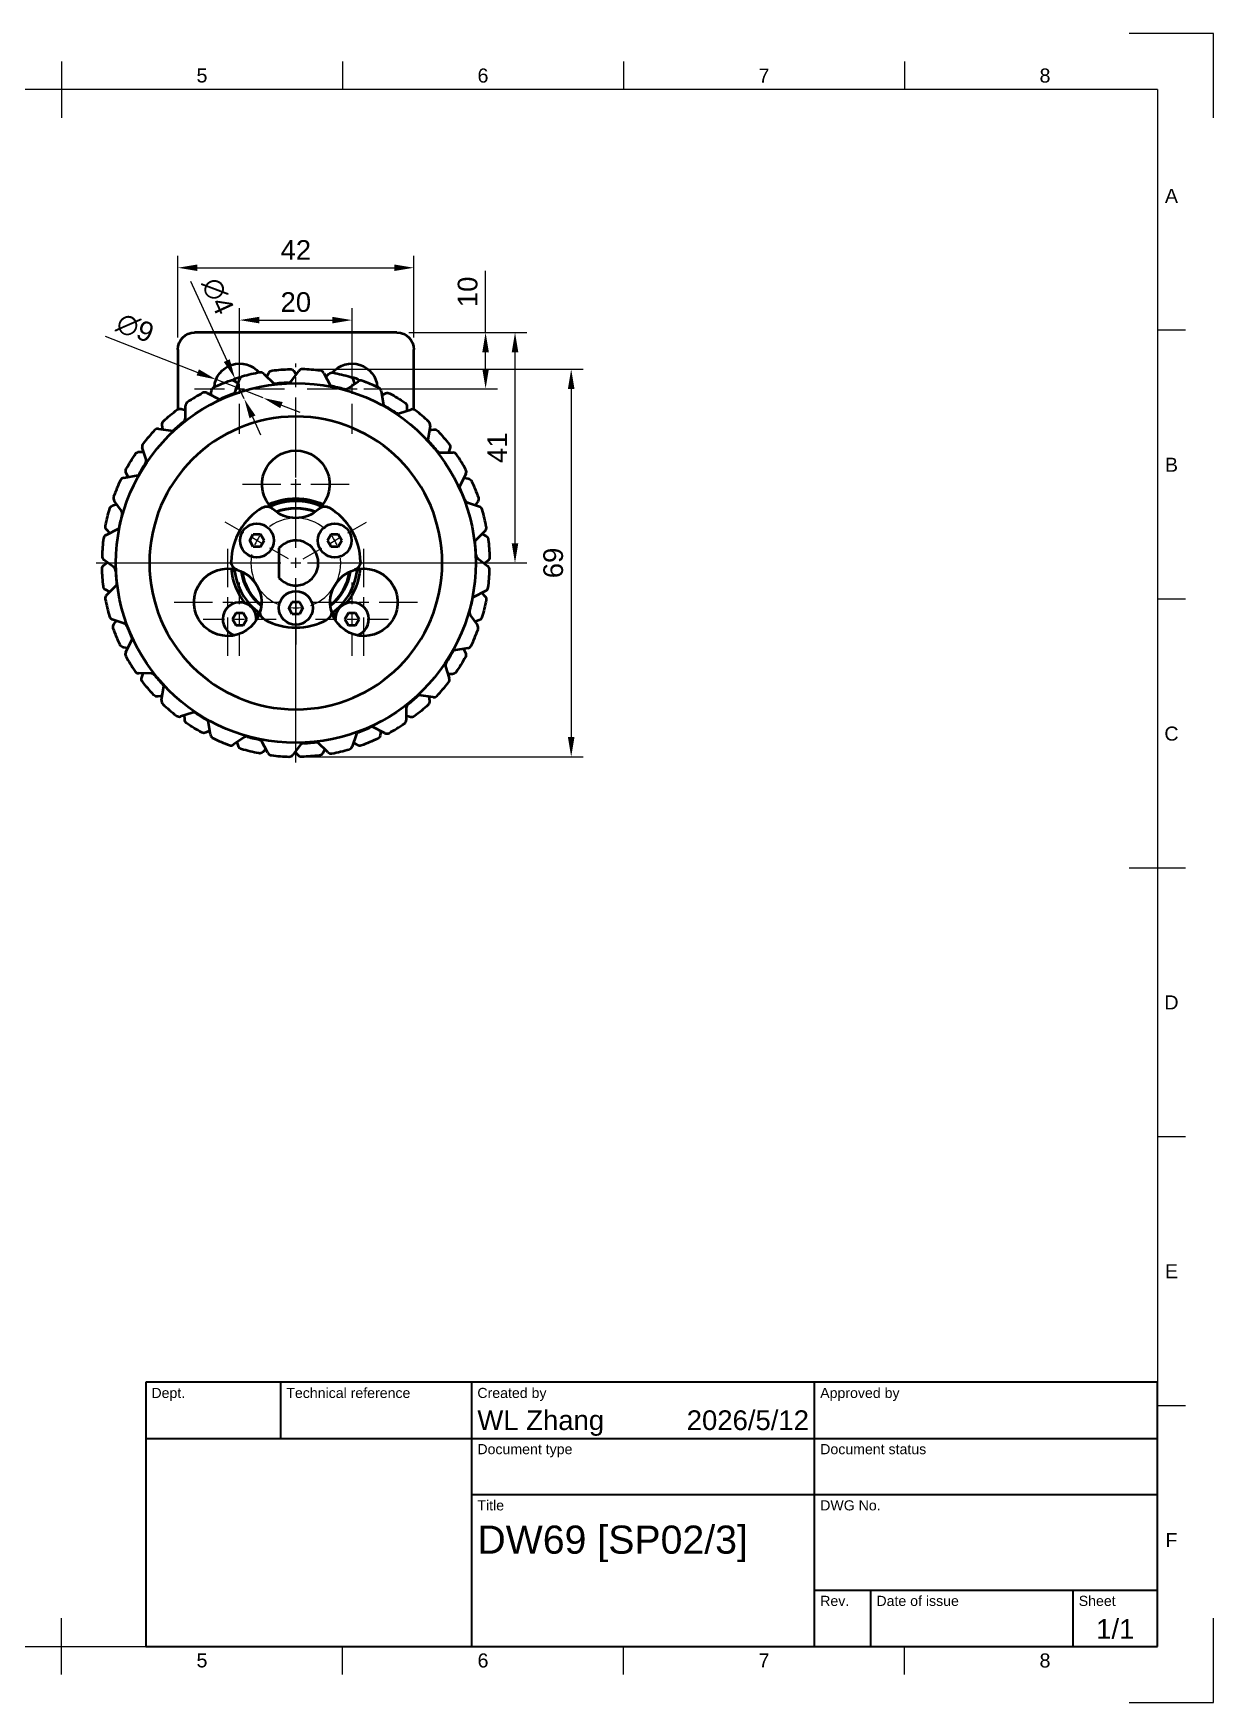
# Model space of a CAD drawing. Header units: millimetres. Extents: x 0 to 420, y 0 to 297.
# Drawn here: x 210 to 420, y 0 to 297 of the extents above; entities that cross this region are included whole.
import ezdxf
from ezdxf.enums import TextEntityAlignment as Align

# ---------------------------------------------------------------- set-up
doc = ezdxf.new("R2010")
doc.units = ezdxf.units.MM
doc.header["$LTSCALE"] = 0.75
doc.linetypes.add('CENTER2', pattern=[28.575, 19.05, -3.175, 3.175, -3.175])
for name, color, linetype, lineweight in [('BORDER', 7, 'Continuous', 25), ('FD_Dimensions', 7, 'Continuous', 25), ('Smart Centers', 7, 'CENTER2', 25), ('TITLEBLOCK', 7, 'Continuous', 35), ('Visible', 7, 'Continuous', 50)]:
    doc.layers.add(name, color=color, linetype=linetype, lineweight=lineweight)
doc.styles.add('FusionTitle', font='arial.ttf')
doc.styles.get("Standard").update_dxf_attribs({"font": 'arial.ttf'})
doc.dimstyles.new('Dim-ISO-25', dxfattribs={"dimtxt": 3.5, "dimasz": 3.5, "dimexe": 2.1, "dimexo": 2.1, "dimgap": 1.4, "dimtad": 1, "dimzin": 12, "dimdsep": 46, "dimtxsty": 'Standard', "dimcen": 0, "dimazin": 3, "dimtp": 0.1, "dimtm": 0.1, "dimtfac": 0.714286, "dimtmove": 0, "dimatfit": 3, "dimfxl": 1, "dimtzin": 12, "dimarcsym": 0})

# ---------------------------------------------------------------- blocks, each defined once
blk = doc.blocks.new('ISO_A3_SHEET')
at = {"layer": 'BORDER'}
for p, q in [((215, 292), (215, 282)), ((265, 292), (265, 287)), ((315, 292), (315, 287)), ((365, 292), (365, 287)), ((410, 287), (20, 287)), ((410, 287), (410, 10)), ((415, 244.16666), (410, 244.16666)), ((415, 196.33333), (410, 196.33333)), ((415, 148.5), (405, 148.5)), ((415, 100.66667), (410, 100.66667)), ((415, 52.83334), (410, 52.83334)), ((215, 5), (215, 15)), ((20, 10), (410, 10)), ((265, 5), (265, 10)), ((315, 5), (315, 10)), ((365, 5), (365, 10))]:
    blk.add_line(p, q, dxfattribs=at)
at = {"layer": 'Defpoints'}
for p, q in [((420, 297), (405, 297)), ((420, 282), (420, 297)), ((420, 0), (420, 15)), ((405, 0), (420, 0))]:
    blk.add_line(p, q, dxfattribs=at)
at = {"layer": 'BORDER', "style": 'FusionTitle'}
for s, p in [('5', (240, 289.5)), ('6', (290, 289.5)), ('7', (340, 289.5)), ('8', (390, 289.5)), ('A', (412.5, 268.08333)), ('B', (412.5, 220.25)), ('C', (412.5, 172.41667)), ('D', (412.5, 124.58334)), ('E', (412.5, 76.75001)), ('F', (412.5, 28.91668)), ('5', (240, 7.5)), ('6', (290, 7.5)), ('7', (340, 7.5)), ('8', (390, 7.5))]:
    blk.add_text(s, height=2.5, dxfattribs=at).set_placement(p, align=Align.MIDDLE)
blk = doc.blocks.new('ISO_TITLEBLOCK')
at = {"layer": 'TITLEBLOCK'}
for p, q in [((0, 47), (-180, 47)), ((-180, 47), (-180, 0)), ((-156, 37), (-156, 47)), ((-122, 0), (-122, 47)), ((-61, 0), (-61, 47)), ((0, 0), (0, 47)), ((-180, 37), (0, 37)), ((-122, 27), (0, 27)), ((-61, 10), (0, 10)), ((-51, 0), (-51, 10)), ((-15, 0), (-15, 10)), ((-180, 0), (0, 0))]:
    blk.add_line(p, q, dxfattribs=at)
at = {"layer": 'TITLEBLOCK', "style": 'FusionTitle'}
for s, p in [('Dept.', (-179, 46)), ('Technical reference', (-155, 46)), ('Created by', (-121, 46)), ('Approved by', (-60, 46)), ('Document type', (-121, 36)), ('Document status', (-60, 36)), ('Title', (-121, 26)), ('DWG No.', (-60, 26)), ('Rev.', (-60, 9)), ('Date of issue', (-50, 9)), ('Sheet', (-14, 9))]:
    blk.add_text(s, height=1.8, dxfattribs=at).set_placement(p, align=Align.TOP_LEFT)
for tag, height, p in [('DEPT', 3.5, (-179, 42)), ('TECHNICAL_REFERENCE', 3.5, (-155, 42)), ('CREATED_BY', 3.5, (-121, 42)), ('APPROVED_BY', 3.5, (-60, 42)), ('DOCUMENT_TYPE', 3.5, (-121, 32)), ('DOCUMENT_STATUS', 3.5, (-60, 32)), ('TITLE_1', 5, (-121, 21.5)), ('TITLE_2', 5, (-121, 14)), ('TITLE_3', 5, (-121, 6.5)), ('DATE_OF_ISSUE', 3.5, (-50, 5))]:
    blk.add_attdef(tag, text='', height=height, dxfattribs=at).set_placement(p, align=Align.TOP_LEFT)
for tag, p in [('CREATED_DATE', (-62, 42)), ('APPROVED_DATE', (-0.99, 42))]:
    blk.add_attdef(tag, text='', height=3.5, dxfattribs=at).set_placement(p, align=Align.TOP_RIGHT)
for tag, height, p in [('DRAWING_NUMBER', 5, (-30.5, 19.75)), ('REV', 3.5, (-56, 4.85)), ('SHEET', 3.5, (-7.5, 4.85))]:
    blk.add_attdef(tag, text='', height=height, dxfattribs=at).set_placement(p, align=Align.TOP_CENTER)
blk = doc.blocks.new('*U21')
at = {"layer": 'Smart Centers', "color": 0, "ltscale": 0.75, "transparency": 16777216}
for p, q in [((9.248204, 5.339453), (12.557368, 7.25)), ((1.299038, 0.75), (4.608202, 2.660547))]:
    blk.add_line(p, q, dxfattribs=at)
at = {"layer": 'Smart Centers', "color": 0, "linetype": 'Continuous', "ltscale": 0.75, "transparency": 16777216}
blk.add_line((6.15487, 3.553516), (7.701537, 4.446484), dxfattribs=at)
blk.add_arc((0, 0), 8, 23.601258, 36.398742, dxfattribs=at)
blk = doc.blocks.new('*U22')
at = {"layer": 'Smart Centers', "color": 0, "linetype": 'Continuous', "ltscale": 0.75, "transparency": 16777216}
blk.add_line((0, -7.107031), (0, -8.892969), dxfattribs=at)
at = {"layer": 'Smart Centers', "color": 0, "ltscale": 0.75, "transparency": 16777216}
blk.add_line((0, -10.678906), (0, -14.5), dxfattribs=at)
at = {"layer": 'Smart Centers', "color": 0, "linetype": 'Continuous', "ltscale": 0.75, "transparency": 16777216}
blk.add_arc((0, 0), 8, 263.601258, 276.398742, dxfattribs=at)
blk = doc.blocks.new('*U23')
at = {"layer": 'Smart Centers', "color": 0, "ltscale": 0.75, "transparency": 16777216}
for p, q in [((-9.248204, 5.339453), (-12.557368, 7.25)), ((-1.299038, 0.75), (-4.608202, 2.660547))]:
    blk.add_line(p, q, dxfattribs=at)
at = {"layer": 'Smart Centers', "color": 0, "linetype": 'Continuous', "ltscale": 0.75, "transparency": 16777216}
blk.add_line((-6.15487, 3.553516), (-7.701537, 4.446484), dxfattribs=at)
blk.add_arc((0, 0), 8, 143.601258, 156.398742, dxfattribs=at)
blk = doc.blocks.new('*U24')
at = {"layer": 'Smart Centers', "color": 0, "ltscale": 0.75, "transparency": 16777216}
for p, q in [((0, 2.678906), (0, 11.5)), ((-11.5, 0), (-2.678906, 0)), ((2.678906, 0), (11.5, 0)), ((0, -5.321094), (0, -2.678906))]:
    blk.add_line(p, q, dxfattribs=at)
at = {"layer": 'Smart Centers', "color": 0, "linetype": 'Continuous', "ltscale": 0.75, "transparency": 16777216}
for p, q in [((-0.892969, 0), (0.892969, 0)), ((0, -0.892969), (0, 0.892969))]:
    blk.add_line(p, q, dxfattribs=at)
blk = doc.blocks.new('*U25')
at = {"layer": 'Smart Centers', "color": 0, "ltscale": 0.75, "transparency": 16777216}
for start, end in [(49.277, 130.723), (169.277, 250.723), (289.277, 10.723)]:
    blk.add_arc((0, 0), 8, start, end, dxfattribs=at)
for name in ['*U24', '*U23', '*U21', '*U22']:
    blk.add_blockref(name, (0, 0), dxfattribs=at)
blk = doc.blocks.new('*U26')
at = {"layer": 'Smart Centers', "color": 0, "ltscale": 0.75, "transparency": 16777216}
for p, q in [((0, 2.678906), (0, 6.5)), ((-6.5, 0), (-2.678906, 0)), ((2.678906, 0), (6.5, 0)), ((0, -6.5), (0, -2.678906))]:
    blk.add_line(p, q, dxfattribs=at)
at = {"layer": 'Smart Centers', "color": 0, "linetype": 'Continuous', "ltscale": 0.75, "transparency": 16777216}
for p, q in [((-0.892969, 0), (0.892969, 0)), ((0, -0.892969), (0, 0.892969))]:
    blk.add_line(p, q, dxfattribs=at)
blk = doc.blocks.new('*U27')
at = {"layer": 'Smart Centers', "color": 0, "ltscale": 0.75, "transparency": 16777216}
for p, q in [((0, 2.678906), (0, 6.5)), ((-6.5, 0), (-2.678906, 0)), ((2.678906, 0), (6.5, 0)), ((0, -6.5), (0, -2.678906))]:
    blk.add_line(p, q, dxfattribs=at)
at = {"layer": 'Smart Centers', "color": 0, "linetype": 'Continuous', "ltscale": 0.75, "transparency": 16777216}
for p, q in [((-0.892969, 0), (0.892969, 0)), ((0, -0.892969), (0, 0.892969))]:
    blk.add_line(p, q, dxfattribs=at)
blk = doc.blocks.new('*U28')
at = {"layer": 'Smart Centers', "color": 0, "ltscale": 0.75, "transparency": 16777216}
for p, q in [((0, 2.678906), (0, 35.5)), ((-35.5, 0), (-2.678906, 0)), ((2.678906, 0), (35.5, 0)), ((0, -35.5), (0, -2.678906))]:
    blk.add_line(p, q, dxfattribs=at)
at = {"layer": 'Smart Centers', "color": 0, "linetype": 'Continuous', "ltscale": 0.75, "transparency": 16777216}
for p, q in [((-0.892969, 0), (0.892969, 0)), ((0, -0.892969), (0, 0.892969))]:
    blk.add_line(p, q, dxfattribs=at)
blk = doc.blocks.new('*U29')
at = {"layer": 'Smart Centers', "color": 0, "ltscale": 0.75, "transparency": 16777216}
for p, q in [((0, 2.678906), (0, 8)), ((-8, 0), (-2.678906, 0)), ((2.678906, 0), (8, 0)), ((0, -8), (0, -2.678906))]:
    blk.add_line(p, q, dxfattribs=at)
at = {"layer": 'Smart Centers', "color": 0, "linetype": 'Continuous', "ltscale": 0.75, "transparency": 16777216}
for p, q in [((-0.892969, 0), (0.892969, 0)), ((0, -0.892969), (0, 0.892969))]:
    blk.add_line(p, q, dxfattribs=at)
blk = doc.blocks.new('*U30')
at = {"layer": 'Smart Centers', "color": 0, "ltscale": 0.75, "transparency": 16777216}
for p, q in [((0, 2.678906), (0, 8)), ((-8, 0), (-2.678906, 0)), ((2.678906, 0), (8, 0)), ((0, -8), (0, -2.678906))]:
    blk.add_line(p, q, dxfattribs=at)
at = {"layer": 'Smart Centers', "color": 0, "linetype": 'Continuous', "ltscale": 0.75, "transparency": 16777216}
for p, q in [((-0.892969, 0), (0.892969, 0)), ((0, -0.892969), (0, 0.892969))]:
    blk.add_line(p, q, dxfattribs=at)
blk = doc.blocks.new('*U31')
at = {"layer": 'Smart Centers', "color": 0, "ltscale": 0.75, "transparency": 16777216}
for p, q in [((0, 2.678906), (0, 29.55)), ((-29.55, 0), (-2.678906, 0)), ((2.678906, 0), (29.55, 0)), ((0, -29.55), (0, -2.678906))]:
    blk.add_line(p, q, dxfattribs=at)
at = {"layer": 'Smart Centers', "color": 0, "linetype": 'Continuous', "ltscale": 0.75, "transparency": 16777216}
for p, q in [((-0.892969, 0), (0.892969, 0)), ((0, -0.892969), (0, 0.892969))]:
    blk.add_line(p, q, dxfattribs=at)
blk = doc.blocks.new('*U32')
at = {"layer": 'Smart Centers', "color": 0, "ltscale": 0.75, "transparency": 16777216}
for p, q in [((0, 2.678906), (0, 9.5)), ((-9.5, 0), (-2.678906, 0)), ((2.678906, 0), (9.5, 0)), ((0, -9.5), (0, -2.678906))]:
    blk.add_line(p, q, dxfattribs=at)
at = {"layer": 'Smart Centers', "color": 0, "linetype": 'Continuous', "ltscale": 0.75, "transparency": 16777216}
for p, q in [((-0.892969, 0), (0.892969, 0)), ((0, -0.892969), (0, 0.892969))]:
    blk.add_line(p, q, dxfattribs=at)
blk = doc.blocks.new('*U33')
at = {"layer": 'Smart Centers', "color": 0, "ltscale": 0.75, "transparency": 16777216}
for p, q in [((0, 2.678906), (0, 9.5)), ((-9.5, 0), (-2.678906, 0)), ((2.678906, 0), (9.5, 0)), ((0, -9.5), (0, -2.678906))]:
    blk.add_line(p, q, dxfattribs=at)
at = {"layer": 'Smart Centers', "color": 0, "linetype": 'Continuous', "ltscale": 0.75, "transparency": 16777216}
for p, q in [((-0.892969, 0), (0.892969, 0)), ((0, -0.892969), (0, 0.892969))]:
    blk.add_line(p, q, dxfattribs=at)
blk = doc.blocks.new('*U34')
at = {"layer": 'Smart Centers', "color": 0, "ltscale": 0.75, "transparency": 16777216}
for p, q in [((0, 2.678906), (0, 9.5)), ((-9.5, 0), (-2.678906, 0)), ((2.678906, 0), (9.5, 0)), ((0, -9.5), (0, -2.678906))]:
    blk.add_line(p, q, dxfattribs=at)
at = {"layer": 'Smart Centers', "color": 0, "linetype": 'Continuous', "ltscale": 0.75, "transparency": 16777216}
for p, q in [((-0.892969, 0), (0.892969, 0)), ((0, -0.892969), (0, 0.892969))]:
    blk.add_line(p, q, dxfattribs=at)
blk = doc.blocks.new('*D53')
at = {"layer": 'Defpoints', "color": 0, "transparency": 16777216}
for p in [(245.867174, 235.591269), (247.52692, 231.951868)]:
    blk.add_point(p, dxfattribs=at)
at = {"layer": 'FD_Dimensions', "color": 0, "lineweight": -2, "transparency": 16777216}
for p, q in [((237.962912, 252.9233), (244.414895, 238.775745)), ((247.52692, 231.951868), (245.867174, 235.591269)), ((248.979198, 228.767391), (250.431476, 225.582915))]:
    blk.add_line(p, q, dxfattribs=at)
at = {"layer": 'FD_Dimensions', "color": 0, "transparency": 16777216}
for points in [[(244.945641, 239.017791), (243.884149, 238.533699), (245.867174, 235.591269)], [(249.509944, 229.009438), (248.448452, 228.525345), (247.52692, 231.951868)]]:
    blk.add_solid(points, dxfattribs=at)
at = {"layer": 'FD_Dimensions', "color": 0, "transparency": 16777216, "insert": (242.795649, 250.24295), "char_height": 3.5, "attachment_point": 5, "rotation": 294.51535258}
blk.add_mtext('∅4', dxfattribs=at)
blk = doc.blocks.new('*D54')
at = {"layer": 'Defpoints', "color": 0, "transparency": 16777216}
for p in [(242.506298, 235.410966), (250.887796, 232.132171)]:
    blk.add_point(p, dxfattribs=at)
at = {"layer": 'FD_Dimensions', "color": 0, "lineweight": -2, "transparency": 16777216}
for p, q in [((222.759493, 243.135806), (239.246827, 236.686053)), ((250.887796, 232.132171), (242.506298, 235.410966)), ((254.147267, 230.857084), (257.406738, 229.581997))]:
    blk.add_line(p, q, dxfattribs=at)
at = {"layer": 'FD_Dimensions', "color": 0, "transparency": 16777216}
for points in [[(239.459341, 237.229298), (239.034312, 236.142808), (242.506298, 235.410966)], [(254.359781, 231.400329), (253.934752, 230.313838), (250.887796, 232.132171)]]:
    blk.add_solid(points, dxfattribs=at)
at = {"layer": 'FD_Dimensions', "color": 0, "transparency": 16777216, "insert": (228.104814, 244.572041), "char_height": 3.5, "attachment_point": 5, "rotation": 338.63482703}
blk.add_mtext('∅9', dxfattribs=at)
blk = doc.blocks.new('*D55')
at = {"layer": 'Defpoints', "color": 0, "transparency": 16777216}
for p in [(266.697047, 245.987731), (246.697047, 233.771568), (266.697047, 233.771568)]:
    blk.add_point(p, dxfattribs=at)
at = {"layer": 'FD_Dimensions', "color": 0, "lineweight": -2, "transparency": 16777216}
for p, q in [((246.697047, 235.871568), (246.697047, 248.087731)), ((266.697047, 235.871568), (266.697047, 248.087731)), ((250.197047, 245.987731), (263.197047, 245.987731))]:
    blk.add_line(p, q, dxfattribs=at)
at = {"layer": 'FD_Dimensions', "color": 0, "transparency": 16777216}
for points in [[(250.197047, 246.571064), (250.197047, 245.404397), (246.697047, 245.987731)], [(263.197047, 246.571064), (263.197047, 245.404397), (266.697047, 245.987731)]]:
    blk.add_solid(points, dxfattribs=at)
at = {"layer": 'FD_Dimensions', "color": 0, "transparency": 16777216, "insert": (256.697047, 249.174736), "char_height": 3.5, "attachment_point": 5}
blk.add_mtext('20', dxfattribs=at)
blk = doc.blocks.new('*D56')
at = {"layer": 'Defpoints', "color": 0, "transparency": 16777216}
for p in [(277.697047, 255.302023), (235.697047, 240.771568), (277.697047, 240.771568)]:
    blk.add_point(p, dxfattribs=at)
at = {"layer": 'FD_Dimensions', "color": 0, "lineweight": -2, "transparency": 16777216}
for p, q in [((235.697047, 242.871568), (235.697047, 257.402023)), ((277.697047, 242.871568), (277.697047, 257.402023)), ((239.197047, 255.302023), (274.197047, 255.302023))]:
    blk.add_line(p, q, dxfattribs=at)
at = {"layer": 'FD_Dimensions', "color": 0, "transparency": 16777216}
for points in [[(239.197047, 255.885357), (239.197047, 254.71869), (235.697047, 255.302023)], [(274.197047, 255.885357), (274.197047, 254.71869), (277.697047, 255.302023)]]:
    blk.add_solid(points, dxfattribs=at)
at = {"layer": 'FD_Dimensions', "color": 0, "transparency": 16777216, "insert": (256.697047, 258.459186), "char_height": 3.5, "attachment_point": 5}
blk.add_mtext('42', dxfattribs=at)
blk = doc.blocks.new('*D57')
at = {"layer": 'Defpoints', "color": 0, "transparency": 16777216}
for p in [(255.654047, 237.255799), (255.480718, 168.293016), (305.694835, 168.293016)]:
    blk.add_point(p, dxfattribs=at)
at = {"layer": 'FD_Dimensions', "color": 0, "lineweight": -2, "transparency": 16777216}
for p, q in [((257.754047, 237.255799), (307.794835, 237.255799)), ((305.694835, 233.755799), (305.694835, 171.793016)), ((257.580718, 168.293016), (307.794835, 168.293016))]:
    blk.add_line(p, q, dxfattribs=at)
at = {"layer": 'FD_Dimensions', "color": 0, "transparency": 16777216}
for points in [[(305.111502, 233.755799), (306.278168, 233.755799), (305.694835, 237.255799)], [(305.111502, 171.793016), (306.278168, 171.793016), (305.694835, 168.293016)]]:
    blk.add_solid(points, dxfattribs=at)
at = {"layer": 'FD_Dimensions', "color": 0, "transparency": 16777216, "insert": (302.50783, 202.774407), "char_height": 3.5, "attachment_point": 5, "rotation": 90}
blk.add_mtext('69', dxfattribs=at)
blk = doc.blocks.new('*D58')
at = {"layer": 'Defpoints', "color": 0, "transparency": 16777216}
for p in [(274.697047, 243.771568), (295.697047, 243.771568), (256.697047, 202.771568)]:
    blk.add_point(p, dxfattribs=at)
at = {"layer": 'FD_Dimensions', "color": 0, "lineweight": -2, "transparency": 16777216}
for p, q in [((276.797047, 243.771568), (297.797047, 243.771568)), ((295.697047, 206.271568), (295.697047, 240.271568)), ((258.797047, 202.771568), (297.797047, 202.771568))]:
    blk.add_line(p, q, dxfattribs=at)
at = {"layer": 'FD_Dimensions', "color": 0, "transparency": 16777216}
for points in [[(295.113714, 240.271568), (296.28038, 240.271568), (295.697047, 243.771568)], [(295.113714, 206.271568), (296.28038, 206.271568), (295.697047, 202.771568)]]:
    blk.add_solid(points, dxfattribs=at)
at = {"layer": 'FD_Dimensions', "color": 0, "transparency": 16777216, "insert": (292.539885, 223.271568), "char_height": 3.5, "attachment_point": 5, "rotation": 90}
blk.add_mtext('41', dxfattribs=at)
blk = doc.blocks.new('*D59')
at = {"layer": 'Defpoints', "color": 0, "transparency": 16777216}
for p in [(274.697047, 243.771568), (290.462935, 243.771568), (266.697047, 233.771568)]:
    blk.add_point(p, dxfattribs=at)
at = {"layer": 'FD_Dimensions', "color": 0, "lineweight": -2, "transparency": 16777216}
for p, q in [((290.462935, 243.771568), (290.462935, 254.743806)), ((276.797047, 243.771568), (292.562935, 243.771568)), ((290.462935, 237.271568), (290.462935, 240.271568)), ((268.797047, 233.771568), (292.562935, 233.771568))]:
    blk.add_line(p, q, dxfattribs=at)
at = {"layer": 'FD_Dimensions', "color": 0, "transparency": 16777216}
for points in [[(289.879602, 240.271568), (291.046268, 240.271568), (290.462935, 243.771568)], [(289.879602, 237.271568), (291.046268, 237.271568), (290.462935, 233.771568)]]:
    blk.add_solid(points, dxfattribs=at)
at = {"layer": 'FD_Dimensions', "color": 0, "transparency": 16777216, "insert": (287.27593, 251.007687), "char_height": 3.5, "attachment_point": 5, "rotation": 90}
blk.add_mtext('10', dxfattribs=at)

msp = doc.modelspace()

# ---------------------------------------------------------------- linework, layer by layer
at = {"layer": 'Visible', "extrusion": (0, 1, 0)}
for p, q in [((274.697, 243.772), (238.697, 243.772)), ((235.697, 240.772), (235.697, 230.13)), ((277.697, 230.082), (277.697, 240.772)), ((245.785, 235.143), (246.414, 234.692)), ((245.957, 233.341), (246.662, 235.425)), ((250.983, 236.452), (252.822, 234.637)), ((251.534, 235.908), (251.893, 236.593)), ((255.93, 235.164), (257.243, 236.928)), ((256.322, 236.931), (256.781, 236.308)), ((261.671, 236.569), (262.859, 234.275)), ((262.026, 235.882), (262.58, 236.422)), ((265.977, 233.815), (267.772, 235.088)), ((266.896, 235.375), (267.14, 234.64)), ((240.855, 233.037), (243.165, 231.88)), ((241.547, 232.691), (241.677, 233.454)), ((271.871, 233.378), (272.292, 230.829)), ((271.997, 232.614), (272.691, 232.957)), ((236.316, 230.187), (237.053, 229.952)), ((237.037, 228.526), (237.062, 230.726)), ((275.116, 229.428), (277.216, 230.084)), ((276.472, 230.627), (276.477, 229.853)), ((232.278, 226.661), (234.832, 226.274)), ((233.043, 226.545), (232.931, 227.31)), ((280.586, 227.191), (280.199, 224.636)), ((280.47, 226.426), (281.236, 226.538)), ((230.04, 221.19), (229.385, 223.291)), ((284.112, 223.153), (283.878, 222.415)), ((228.841, 222.547), (229.615, 222.552)), ((282.452, 222.432), (284.652, 222.406)), ((226.091, 217.946), (228.64, 218.367)), ((226.854, 218.072), (226.511, 218.765)), ((286.963, 218.613), (285.805, 216.304)), ((286.616, 217.922), (287.379, 217.792)), ((225.653, 212.051), (224.381, 213.846)), ((224.094, 212.971), (224.828, 213.215)), ((287.267, 213.511), (289.351, 212.807)), ((289.068, 213.684), (288.618, 213.055)), ((222.9, 207.745), (225.194, 208.933)), ((223.587, 208.101), (223.046, 208.655)), ((290.377, 208.485), (288.562, 206.646)), ((289.833, 207.935), (290.519, 207.575)), ((248.499, 206.772), (249.134, 207.872)), ((249.134, 205.672), (248.499, 206.772)), ((249.134, 207.872), (250.404, 207.872)), ((250.404, 205.672), (249.134, 205.672)), ((250.404, 207.872), (251.039, 206.772)), ((251.039, 206.772), (250.404, 205.672)), ((253.697, 205.417), (253.697, 200.126)), ((262.355, 206.772), (262.99, 207.872)), ((262.99, 205.672), (262.355, 206.772)), ((262.99, 207.872), (264.26, 207.872)), ((264.26, 205.672), (262.99, 205.672)), ((264.26, 207.872), (264.895, 206.772)), ((264.895, 206.772), (264.26, 205.672)), ((222.538, 202.397), (223.161, 202.856)), ((224.305, 202.004), (222.54, 203.318)), ((289.089, 203.539), (290.854, 202.225)), ((290.856, 203.146), (290.233, 202.687)), ((223.561, 197.609), (222.875, 197.968)), ((223.017, 197.058), (224.832, 198.897)), ((290.494, 197.798), (288.2, 196.61)), ((289.807, 197.442), (290.348, 196.889)), ((245.427, 192.772), (246.062, 193.872)), ((246.062, 193.872), (247.332, 193.872)), ((247.332, 193.872), (247.967, 192.772)), ((255.427, 194.772), (256.062, 195.872)), ((256.062, 193.672), (255.427, 194.772)), ((256.062, 195.872), (257.332, 195.872)), ((257.332, 193.672), (256.062, 193.672)), ((257.332, 195.872), (257.967, 194.772)), ((257.967, 194.772), (257.332, 193.672)), ((265.427, 192.772), (266.062, 193.872)), ((266.062, 193.872), (267.332, 193.872)), ((267.332, 193.872), (267.967, 192.772)), ((287.741, 193.492), (289.013, 191.697)), ((226.128, 192.032), (224.043, 192.736)), ((224.326, 191.859), (224.776, 192.489)), ((246.062, 191.672), (245.427, 192.772)), ((247.332, 191.672), (246.062, 191.672)), ((247.967, 192.772), (247.332, 191.672)), ((266.062, 191.672), (265.427, 192.772)), ((267.332, 191.672), (266.062, 191.672)), ((267.967, 192.772), (267.332, 191.672)), ((289.3, 192.572), (288.566, 192.328)), ((226.778, 187.622), (226.015, 187.752)), ((226.431, 186.93), (227.589, 189.239)), ((287.303, 187.598), (284.754, 187.176)), ((286.54, 187.471), (286.883, 186.778)), ((283.354, 184.353), (284.009, 182.253)), ((230.942, 183.111), (228.742, 183.137)), ((229.282, 182.39), (229.516, 183.128)), ((284.553, 182.997), (283.779, 182.991)), ((232.924, 179.118), (232.158, 179.005)), ((232.808, 178.352), (233.195, 180.907)), ((281.116, 178.882), (278.562, 179.27)), ((280.351, 178.998), (280.463, 178.233)), ((238.278, 176.115), (236.178, 175.459)), ((236.922, 174.916), (236.917, 175.69)), ((276.358, 177.017), (276.332, 174.817)), ((277.078, 175.357), (276.341, 175.591)), ((241.397, 172.929), (240.703, 172.586)), ((241.523, 172.165), (241.102, 174.714)), ((272.539, 172.506), (270.229, 173.663)), ((271.847, 172.852), (271.717, 172.09)), ((247.417, 171.728), (245.622, 170.455)), ((246.498, 170.169), (246.254, 170.903)), ((251.724, 168.974), (250.535, 171.268)), ((251.368, 169.662), (250.814, 169.121)), ((257.465, 170.38), (256.151, 168.615)), ((262.411, 169.092), (260.572, 170.906)), ((261.86, 169.635), (261.501, 168.95)), ((267.437, 172.202), (266.732, 170.118)), ((267.609, 170.4), (266.98, 170.851)), ((257.072, 168.612), (256.613, 169.236))]:
    msp.add_line(p, q, dxfattribs=at)
at = {"layer": 'Visible'}
for centre, radius in [((256.697, 202.772), 32), ((249.769, 206.772), 3), ((263.625, 206.772), 3), ((256.697, 194.772), 3)]:
    msp.add_circle(centre, radius, dxfattribs=at)
at = {"layer": 'Visible', "extrusion": (2e-16, 0, -1)}
msp.add_circle((-256.697, 202.772), 26.05, dxfattribs=at)
for centre, radius, start, end in [((-238.697, 240.772), 3, 0, 90), ((-274.697, 240.772), 3, 90, 180), ((-246.697, 233.772), 4.5, 3.94887, 140.29374), ((-266.697, 233.772), 4.5, 39.67513, 176.05113), ((-256.697, 202.772), 34.5, 65.02043, 70.26758), ((-245.319, 234.493), 0.8, 70.26758, 125.61926), ((-246.697, 233.772), 2, 49.35698, 95.34004), ((-252.602, 236.222), 0.8, 27.66875, 83.02043), ((-256.697, 202.772), 34.5, 83.02043, 88.26758), ((-255.678, 236.456), 0.8, 88.26758, 143.61926), ((-263.139, 235.85), 0.8, 45.66875, 101.02043), ((-256.697, 202.772), 34.5, 101.02043, 106.26758), ((-266.137, 235.122), 0.8, 106.26758, 161.61926), ((-266.697, 233.772), 2, 87.43231, 133.62055), ((-242.466, 233.319), 0.8, 9.66875, 65.02043), ((-273.046, 232.24), 0.8, 63.66875, 119.02043), ((-256.697, 202.772), 34.5, 119.02043, 124.26758), ((-256.697, 202.772), 34.5, 47.02043, 52.26758), ((-236.073, 229.424), 0.8, 52.26758, 107.61926), ((-275.672, 230.622), 0.8, 124.26758, 179.61926), ((-233.722, 227.426), 0.8, 351.66875, 47.02043), ((-281.352, 225.746), 0.8, 81.66875, 137.02043), ((-256.697, 202.772), 34.5, 137.02043, 142.26758), ((-256.697, 216.772), 6, 313.53115, 226.46885), ((-283.35, 223.395), 0.8, 142.26758, 197.61926), ((-256.697, 202.772), 34.5, 29.02043, 34.26758), ((-228.847, 221.747), 0.8, 34.26758, 89.61926), ((-227.228, 219.12), 0.8, 333.66875, 29.02043), ((-287.245, 217.003), 0.8, 99.66875, 155.02043), ((-256.697, 202.772), 34.5, 155.02043, 160.26758), ((-256.697, 202.772), 11.5, 65.17696, 114.82304), ((-256.697, 216.772), 3, 270, 299.99473), ((-256.697, 216.772), 3, 240.00527, 270), ((-288.418, 214.15), 0.8, 160.26758, 215.61926), ((-256.697, 202.772), 34.5, 11.02043, 16.26758), ((-224.346, 212.212), 0.8, 16.26758, 71.61926), ((-251.531, 211.334), 1.5, 58.89811, 133.53115), ((-256.697, 216.772), 6, 226.46885, 313.53115), ((-256.697, 202.772), 9.8, 68.92179, 111.07821), ((-261.863, 211.334), 1.5, 46.46885, 121.10189), ((-223.619, 209.214), 0.8, 315.66875, 11.02043), ((-290.147, 206.867), 0.8, 117.66875, 173.02043), ((-256.697, 202.772), 34.5, 173.02043, 178.26758), ((-223.012, 201.753), 0.8, 358.26758, 53.61926), ((-244.573, 195.772), 6, 193.53115, 106.46885), ((-246.699, 202.964), 1.5, 286.46885, 1.1019), ((-268.821, 195.772), 6, 73.53115, 346.46885), ((-266.695, 202.964), 1.5, 178.8981, 253.53115), ((-290.382, 203.79), 0.8, 178.26758, 233.61926), ((-256.697, 202.772), 34.5, 353.02043, 358.26758), ((-256.697, 202.772), 11.5, 321.38737, 354.82304), ((-242.697, 202.772), 3, 200.9352, 209.99473), ((-244.573, 195.772), 6, 106.46885, 193.53115), ((-256.697, 202.772), 9.8, 308.92179, 351.07821), ((-268.821, 195.772), 6, 346.46885, 73.53115), ((-256.697, 202.772), 9.8, 188.92179, 231.07821), ((-256.697, 202.772), 11.5, 185.17695, 218.61263), ((-270.697, 202.772), 3, 330.00527, 339.0648), ((-223.247, 198.677), 0.8, 297.66875, 353.02043), ((-256.697, 202.772), 34.5, 191.02043, 196.26758), ((-289.776, 196.33), 0.8, 135.66875, 191.02043), ((-256.697, 202.772), 11.5, 305.17696, 308.61263), ((-251.865, 194.017), 1.5, 298.8981, 13.53115), ((-261.53, 194.017), 1.5, 166.46885, 241.1019), ((-256.697, 202.772), 11.5, 231.38737, 234.82305), ((-289.048, 193.331), 0.8, 196.26758, 251.61926), ((-224.976, 191.394), 0.8, 340.26758, 35.61926), ((-256.697, 202.772), 34.5, 335.02043, 340.26758), ((-226.149, 188.54), 0.8, 279.66875, 335.02043), ((-256.697, 202.772), 34.5, 209.02043, 214.26758), ((-286.166, 186.423), 0.8, 153.66875, 209.02043), ((-230.044, 182.148), 0.8, 322.26758, 17.61926), ((-256.697, 202.772), 34.5, 317.02043, 322.26758), ((-284.547, 183.796), 0.8, 214.26758, 269.61926), ((-232.042, 179.797), 0.8, 261.66875, 317.02043), ((-279.672, 178.117), 0.8, 171.66875, 227.02043), ((-277.321, 176.119), 0.8, 232.26758, 287.61926), ((-256.697, 202.772), 34.5, 227.02043, 232.26758), ((-237.722, 174.921), 0.8, 304.26758, 359.61926), ((-256.697, 202.772), 34.5, 299.02043, 304.26758), ((-240.348, 173.303), 0.8, 243.66875, 299.02043), ((-247.257, 170.421), 0.8, 286.26758, 341.61926), ((-256.697, 202.772), 34.5, 281.02043, 286.26758), ((-268.075, 171.05), 0.8, 250.26758, 305.61926), ((-256.697, 202.772), 34.5, 245.02043, 250.26758), ((-270.928, 172.224), 0.8, 189.66875, 245.02043), ((-250.255, 169.693), 0.8, 225.66875, 281.02043), ((-257.716, 169.087), 0.8, 268.26758, 323.61926), ((-256.697, 202.772), 34.5, 263.02043, 268.26758), ((-260.792, 169.321), 0.8, 207.66875, 263.02043)]:
    msp.add_arc(centre, radius, start, end, dxfattribs=at)
at = {"layer": 'Visible'}
for centre, radius, start, end in [((247.42, 235.169), 0.8, 105.97957, 161.33125), ((256.697, 202.772), 34.5, 100.73242, 105.97957), ((250.421, 235.882), 0.8, 45.38074, 100.73242), ((256.697, 202.772), 32.1, 92.45479, 96.93318), ((255.288, 235.641), 0.8, 272.45479, 323.33125), ((257.885, 236.451), 0.8, 87.97957, 143.33125), ((256.697, 202.772), 34.5, 82.73242, 87.97957), ((260.96, 236.201), 0.8, 27.38074, 82.73242), ((268.234, 234.435), 0.8, 69.97957, 125.33125), ((256.697, 202.772), 34.5, 64.73242, 69.97957), ((256.697, 202.772), 34.5, 118.73242, 123.97957), ((240.497, 232.322), 0.8, 63.38074, 118.73242), ((256.697, 202.772), 32.1, 110.45479, 114.93318), ((245.2, 233.597), 0.8, 290.45479, 341.33125), ((256.697, 202.772), 32.1, 74.45479, 78.93318), ((265.514, 234.468), 0.8, 254.45478, 305.33125), ((271.082, 233.247), 0.8, 9.38074, 64.73242), ((237.862, 230.717), 0.8, 123.97957, 179.33125), ((256.697, 202.772), 32.1, 56.45479, 60.93318), ((274.877, 230.192), 0.8, 236.45478, 287.33125), ((277.454, 229.32), 0.8, 51.97957, 107.33125), ((256.697, 202.772), 34.5, 46.73242, 51.97957), ((256.697, 202.772), 34.5, 136.73242, 141.97957), ((232.158, 225.87), 0.8, 81.38074, 136.73242), ((256.697, 202.772), 32.1, 128.45478, 132.93318), ((236.237, 228.536), 0.8, 308.45479, 359.33125), ((279.795, 227.311), 0.8, 351.38074, 46.73242), ((230.148, 223.529), 0.8, 141.97957, 197.33125), ((256.697, 202.772), 32.1, 38.45479, 42.93318), ((256.697, 202.772), 32.1, 146.45478, 150.93318), ((229.277, 220.952), 0.8, 326.45479, 17.33125), ((282.461, 223.232), 0.8, 218.45478, 269.33125), ((284.642, 221.606), 0.8, 33.97957, 89.33125), ((256.697, 202.772), 34.5, 28.73242, 33.97957), ((256.697, 202.772), 34.5, 154.73242, 159.97957), ((226.221, 217.156), 0.8, 99.38074, 154.73242), ((286.248, 218.972), 0.8, 333.38074, 28.73242), ((225.034, 214.309), 0.8, 159.97957, 215.33125), ((256.697, 202.772), 32.1, 20.45479, 24.93318), ((287.523, 214.269), 0.8, 200.45478, 251.33125), ((256.697, 202.772), 32.1, 164.45478, 168.93318), ((225.001, 211.589), 0.8, 344.45479, 35.33125), ((256.697, 202.772), 11.5, 121.10189, 178.8981), ((256.697, 202.772), 11, 65.83043, 114.16957), ((256.697, 202.772), 9.7, 69.31397, 110.68603), ((256.697, 202.772), 11.5, 1.1019, 58.89811), ((289.095, 212.049), 0.8, 15.97957, 71.33125), ((256.697, 202.772), 34.5, 10.73242, 15.97957), ((289.808, 209.047), 0.8, 315.38074, 10.73242), ((256.697, 202.772), 34.5, 172.73242, 177.97957), ((223.268, 207.035), 0.8, 117.38074, 172.73242), ((256.697, 202.772), 4, 221.40962, 138.59038), ((256.697, 202.772), 32.1, 2.45479, 6.93318), ((223.018, 203.96), 0.8, 177.97957, 233.33125), ((223.827, 201.362), 0.8, 2.45479, 53.33125), ((289.567, 204.181), 0.8, 182.45478, 233.33125), ((290.376, 201.583), 0.8, 357.97957, 53.33125), ((256.697, 202.772), 32.1, 182.45478, 186.93318), ((256.697, 202.772), 11, 185.83042, 234.16958), ((256.697, 202.772), 9.7, 189.31397, 230.68603), ((256.697, 202.772), 9.7, 309.31397, 350.68603), ((256.697, 202.772), 11, 305.83042, 354.16958), ((256.697, 202.772), 34.5, 352.73242, 357.97957), ((223.587, 196.496), 0.8, 135.38074, 190.73242), ((256.697, 202.772), 34.5, 190.73242, 195.97957), ((256.697, 202.772), 32.1, 344.45479, 348.93318), ((290.126, 198.508), 0.8, 297.38074, 352.73242), ((224.299, 193.494), 0.8, 195.97957, 251.33125), ((246.697, 192.772), 3, 357.60526, 253.00078), ((266.697, 192.772), 3, 286.99922, 182.39474), ((288.394, 193.954), 0.8, 164.45478, 215.33125), ((225.871, 191.274), 0.8, 20.45479, 71.33125), ((256.697, 202.772), 32.1, 200.45478, 204.93318), ((256.697, 202.772), 11.5, 241.1019, 298.8981), ((256.697, 202.772), 34.5, 334.73242, 339.97957), ((288.361, 191.234), 0.8, 339.97957, 35.33125), ((256.697, 202.772), 32.1, 326.45479, 330.93318), ((287.173, 188.387), 0.8, 279.38074, 334.73242), ((227.146, 186.571), 0.8, 153.38074, 208.73242), ((256.697, 202.772), 34.5, 208.73242, 213.97957), ((284.118, 184.591), 0.8, 146.45478, 197.33125), ((228.752, 183.937), 0.8, 213.97957, 269.33125), ((230.933, 182.311), 0.8, 38.45479, 89.33125), ((256.697, 202.772), 32.1, 218.45478, 222.93318), ((256.697, 202.772), 34.5, 316.73242, 321.97957), ((283.246, 182.014), 0.8, 321.97957, 17.33125), ((233.599, 178.233), 0.8, 171.38074, 226.73242), ((256.697, 202.772), 32.1, 308.45479, 312.93318), ((281.236, 179.673), 0.8, 261.38074, 316.73242), ((256.697, 202.772), 34.5, 226.73242, 231.97957), ((235.94, 176.223), 0.8, 231.97957, 287.33125), ((238.517, 175.351), 0.8, 56.45479, 107.33125), ((256.697, 202.772), 32.1, 236.45478, 240.93318), ((277.157, 177.008), 0.8, 128.45478, 179.33125), ((268.195, 171.946), 0.8, 110.45479, 161.33125), ((256.697, 202.772), 32.1, 290.45479, 294.93318), ((272.897, 173.221), 0.8, 243.38074, 298.73242), ((256.697, 202.772), 34.5, 298.73242, 303.97957), ((275.532, 174.826), 0.8, 303.97957, 359.33125), ((242.312, 172.296), 0.8, 189.38074, 244.73242), ((256.697, 202.772), 34.5, 244.73242, 249.97957), ((245.16, 171.108), 0.8, 249.97957, 305.33125), ((247.88, 171.075), 0.8, 74.45479, 125.33125), ((256.697, 202.772), 32.1, 254.45478, 258.93318), ((258.106, 169.902), 0.8, 92.45479, 143.33125), ((256.697, 202.772), 32.1, 272.45479, 276.93318), ((256.697, 202.772), 34.5, 280.73242, 285.97957), ((265.974, 170.374), 0.8, 285.97957, 341.33125), ((252.434, 169.342), 0.8, 207.38074, 262.73242), ((256.697, 202.772), 34.5, 262.73242, 267.97957), ((255.509, 169.093), 0.8, 267.97957, 323.33125), ((262.973, 169.661), 0.8, 225.38074, 280.73242)]:
    msp.add_arc(centre, radius, start, end, dxfattribs=at)

# ---------------------------------------------------------------- block references
at = {"layer": 'BORDER'}
msp.add_blockref('ISO_A3_SHEET', (0, 0), dxfattribs=at)
at = {"layer": 'Smart Centers', "ltscale": 0.75}
for name, p in [('*U29', (246.697, 233.772)), ('*U30', (266.697, 233.772)), ('*U28', (256.697, 202.772)), ('*U31', (256.697, 202.772)), ('*U32', (256.697, 216.772)), ('*U25', (256.697, 202.772)), ('*U33', (244.573, 195.772)), ('*U34', (268.821, 195.772)), ('*U26', (246.697, 192.772)), ('*U27', (266.697, 192.772))]:
    msp.add_blockref(name, p, dxfattribs=at)
at = {"layer": 'TITLEBLOCK'}
msp.add_blockref('ISO_TITLEBLOCK', (410, 10), dxfattribs=at).add_auto_attribs({'CREATED_DATE': '2026/5/12', 'SHEET': '1/1', 'TITLE_1': 'DW69 [SP02/3]', 'CREATED_BY': 'WL Zhang'})

# ---------------------------------------------------------------- dimensions: what is measured, and where the dimension line sits
at = {"layer": 'FD_Dimensions'}
for base, p1, p2, picture, middle in [((277.697, 255.302), (235.697, 240.772), (277.697, 240.772), '*D56', (256.697, 258.459)), ((266.697, 245.988), (246.697, 233.772), (266.697, 233.772), '*D55', (256.697, 249.175))]:
    dim = msp.add_linear_dim(base=base, p1=p1, p2=p2, dimstyle='Dim-ISO-25', override={"dimlfac": 1, "dimclrd": 0, "dimclre": 0}, dxfattribs=at)
    dim.commit()
    dim.dimension.update_dxf_attribs({"geometry": picture, "text_midpoint": middle})
for p1, p2, picture, middle in [((247.527, 231.952), (245.867, 235.591), '*D53', (239.807, 248.88)), ((250.888, 232.132), (242.506, 235.411), '*D54', (226.908, 241.513))]:
    dim = msp.add_diameter_dim_2p(p1=p1, p2=p2, dimstyle='Dim-ISO-25', override={"dimlfac": 1, "dimclrd": 0, "dimclre": 0}, dxfattribs=at)
    dim.commit()
    dim.dimension.update_dxf_attribs({"geometry": picture, "text_midpoint": middle, "dimtype": 163})
dim = msp.add_linear_dim(base=(290.463, 243.772), p1=(266.697, 233.772), p2=(274.697, 243.772), angle=90, dimstyle='Dim-ISO-25', override={"dimlfac": 1}, dxfattribs=at)
dim.commit()
dim.dimension.update_dxf_attribs({"geometry": '*D59', "text_midpoint": (290.463, 251.008), "dimtype": 160})
dim = msp.add_linear_dim(base=(295.697, 243.772), p1=(256.697, 202.772), p2=(274.697, 243.772), angle=90, dimstyle='Dim-ISO-25', override={"dimlfac": 1, "dimclrd": 0, "dimclre": 0}, dxfattribs=at)
dim.commit()
dim.dimension.update_dxf_attribs({"geometry": '*D58', "text_midpoint": (292.54, 223.272)})
dim = msp.add_linear_dim(base=(305.695, 168.293), p1=(255.654, 237.256), p2=(255.481, 168.293), angle=90, text='69', dimstyle='Dim-ISO-25', override={"dimlfac": 1, "dimclrd": 0, "dimclre": 0}, dxfattribs=at)
dim.commit()
dim.dimension.update_dxf_attribs({"geometry": '*D57', "text_midpoint": (302.508, 202.774)})

doc.saveas('drawing.dxf')
